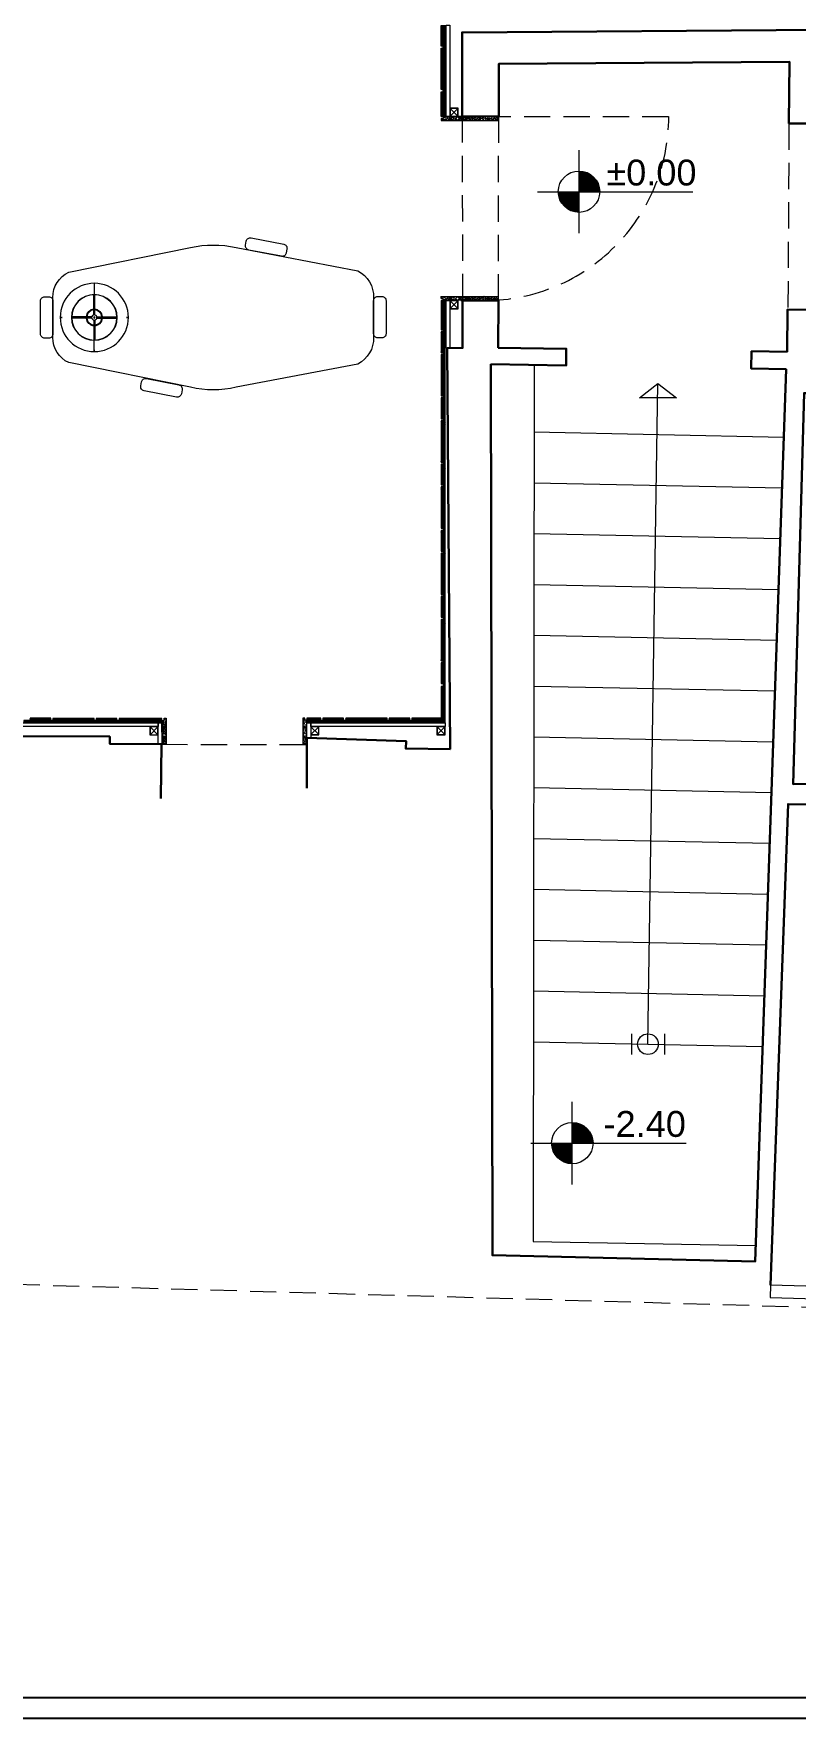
# Model space of a CAD drawing. Header units: centimetres. Extents: x 5488 to 20269, y -31398 to -19684.
# Drawn here: x 18247 to 18615, y -24865 to -24051 of the extents above; entities that cross this region are included whole.
import ezdxf
from ezdxf.enums import TextEntityAlignment as Align

# ---------------------------------------------------------------- set-up
doc = ezdxf.new("R2010")
doc.units = ezdxf.units.CM
doc.linetypes.add('HIDDEN', pattern=[9.525, 6.35, -3.175])
for name, color, linetype, lineweight in [('CRC_plan_kot', 4, 'Continuous', 20), ('CRC_plan_kot_isim', 3, 'Continuous', 20), ('Make2D$Visible$Curves$METAL', 132, 'Continuous', 0), ('Make2D$Visible$Tangents$Default', 40, 'Continuous', 0), ('xxx_Auto_DIMENSION_INTERIOR', 33, 'Continuous', 0), ('xxx_Auto_Duvar_Duvar Gorunus 02', 251, 'Continuous', 9), ('xxx_Auto_Duvar_Duvar Plan Kesit', 7, 'Continuous', 30), ('xxx_Auto_Element_Dograma Cam', 140, 'Continuous', 9), ('xxx_Auto_FFE_UPHOLSTERY', 67, 'Continuous', 20), ('xxx_Auto_FFE_WOOD', 36, 'Continuous', 0), ('xxx_Auto_Kaplama_Ahşap', 34, 'Continuous', 0), ('xxx_Auto_Kaplama_Ahşap Tarama', 16, 'Continuous', 5), ('xxx_Auto_Kaplama_Mermer', 43, 'Continuous', 13), ('xxx_Auto_Kaplama_Siva Sap', 253, 'Continuous', 13), ('xxx_Auto_Konstruksiyon_Metal', 141, 'Continuous', 0), ('xxx_Auto_Merdiven_Merdiven', 163, 'Continuous', 15), ('xxx_Auto_Tasiyici_Kiris Silik', 252, 'Continuous', 13), ('xxx_Auto_Tefris_Silik', 252, 'Continuous', 13), ('xxx_Auto_Tefris_Tefris', 32, 'Continuous', 15), ('xxx_Auto_Yardimci_Yazi', 7, 'Continuous', 9)]:
    doc.layers.add(name, color=color, linetype=linetype, lineweight=lineweight)
doc.layers.add('xxx_Auto_Kaplama_Mermer Tarama', color=7, linetype='Continuous', lineweight=0, true_color=0xadadad)
doc.styles.add('a_Arial-50', font='arial.ttf', dxfattribs={"height": 0.125})

# ---------------------------------------------------------------- blocks, each defined once
blk = doc.blocks.new('A$Cb3d25d0a')
at = {"layer": 'xxx_Auto_Konstruksiyon_Metal', "lineweight": 20}
h = blk.add_hatch(color=256, dxfattribs=at)
h.dxf.hatch_style = 1
h.paths.add_polyline_path([(2, 2), (2, -2), (-2, -2), (-2, 2)])
h.paths.add_polyline_path([(1.88, 1.88), (-1.88, 1.88), (-1.88, -1.88), (1.88, -1.88)], flags=16)
for points in [[(2, -2), (2, 2), (-2, 2), (-2, -2)], [(1.88, -1.88), (1.88, 1.88), (-1.88, 1.88), (-1.88, -1.88)]]:
    blk.add_lwpolyline(points, close=True, dxfattribs=at)
for points in [[(1.88, -1.88), (-1.88, 1.88)], [(1.88, 1.88), (-1.88, -1.88)]]:
    blk.add_lwpolyline(points, dxfattribs=at)
blk = doc.blocks.new('*U93')
at = {"layer": 'xxx_Auto_Konstruksiyon_Metal', "color": 0, "rotation": 180}
blk.add_blockref('A$Cb3d25d0a', (0, 0), dxfattribs=at)
blk = doc.blocks.new('*U94')
at = {"layer": 'xxx_Auto_Kaplama_Ahşap', "color": 0, "linetype": 'ByBlock', "lineweight": -2, "transparency": 16777216}
blk.add_blockref('*U93', (0, 0), dxfattribs=at)
blk = doc.blocks.new('*U95')
at = {"layer": 'xxx_Auto_Konstruksiyon_Metal', "color": 0, "rotation": 180}
blk.add_blockref('A$Cb3d25d0a', (0, 0), dxfattribs=at)
blk = doc.blocks.new('*U96')
at = {"layer": 'xxx_Auto_Kaplama_Ahşap', "color": 0, "linetype": 'ByBlock', "lineweight": -2, "transparency": 16777216}
blk.add_blockref('*U95', (0, 0), dxfattribs=at)
blk = doc.blocks.new('*U97')
at = {"layer": 'xxx_Auto_Konstruksiyon_Metal', "color": 0, "rotation": 180}
blk.add_blockref('A$Cb3d25d0a', (0, 0), dxfattribs=at)
blk = doc.blocks.new('*U98')
at = {"layer": 'xxx_Auto_Kaplama_Ahşap', "color": 0, "linetype": 'ByBlock', "lineweight": -2, "transparency": 16777216}
blk.add_blockref('*U97', (0, 0), dxfattribs=at)
blk = doc.blocks.new('*U99')
at = {"layer": 'xxx_Auto_Konstruksiyon_Metal', "color": 0, "rotation": 180}
blk.add_blockref('A$Cb3d25d0a', (0, 0), dxfattribs=at)
blk = doc.blocks.new('*U100')
at = {"layer": 'xxx_Auto_Kaplama_Ahşap', "color": 0, "linetype": 'ByBlock', "lineweight": -2, "transparency": 16777216}
blk.add_blockref('*U99', (0, 0), dxfattribs=at)
blk = doc.blocks.new('*U101')
at = {"layer": 'xxx_Auto_Konstruksiyon_Metal', "color": 0, "rotation": 180}
blk.add_blockref('A$Cb3d25d0a', (0, 0), dxfattribs=at)
blk = doc.blocks.new('*U102')
at = {"layer": 'xxx_Auto_Kaplama_Ahşap', "color": 0, "linetype": 'ByBlock', "lineweight": -2, "transparency": 16777216}
blk.add_blockref('*U101', (0, 0), dxfattribs=at)
blk = doc.blocks.new('level_50')
for points in [[(10, 0, 0.414214), (0, 10), (0, 0)], [(0, 0), (-10, 0, 0.414214), (0, -10)]]:
    blk.add_hatch(color=256).paths.add_polyline_path(points)
for p, q in [((0, 0), (0, 20)), ((-20, 0), (0, 0)), ((0, -20), (0, 0)), ((0, 0), (55, 0))]:
    blk.add_line(p, q)
blk.add_circle((0, 0), 10)
blk = doc.blocks.new('level')
blk.add_blockref('level_50', (0, 0))
at = {"layer": 'xxx_Auto_Yardimci_Yazi', "style": 'a_Arial-50'}
blk.add_attdef('LEVEL', text='', height=12.5, dxfattribs=at).set_placement((35, 3), align=Align.CENTER)
blk = doc.blocks.new('PLAN KOT')
at = {"layer": 'CRC_plan_kot'}
ref = blk.add_blockref('level', (-434.08, 538.21), dxfattribs=at)
ref.add_attrib('LEVEL', '%%P0.00', dxfattribs={"layer": 'CRC_plan_kot_isim', "height": 12.5, "style": 'a_Arial-50'}).set_placement((-399.08, 541.21), align=Align.CENTER)
ref = blk.add_blockref('level', (-437.32, 78.39), dxfattribs=at)
ref.add_attrib('LEVEL', '-2.40', dxfattribs={"layer": 'CRC_plan_kot_isim', "height": 12.5, "style": 'a_Arial-50'}).set_placement((-402.32, 81.39), align=Align.CENTER)
blk = doc.blocks.new('A$Cff1dd7f8')
at = {"layer": 'Make2D$Visible$Curves$METAL'}
for p, q in [((0.27, 15.87), (-0.27, 15.87)), ((-0.27, 1.25), (-0.27, 10.93)), ((0.27, 1.25), (0.27, 10.93)), ((-15.87, 0.27), (-15.87, -0.27)), ((-1.25, 0.27), (-10.93, 0.27)), ((1.25, 0.27), (10.93, 0.27)), ((15.87, -0.27), (15.87, 0.27)), ((-1.25, -0.27), (-10.93, -0.27)), ((-0.27, -1.25), (-0.27, -10.93)), ((0.27, -1.25), (0.27, -10.93)), ((1.25, -0.27), (10.93, -0.27)), ((-0.27, -15.87), (0.27, -15.87))]:
    blk.add_line(p, q, dxfattribs=at)
at = {"layer": 'Make2D$Visible$Curves$METAL', "extrusion": (0, 0, -1)}
for radius in [1.28, 0.285]:
    blk.add_circle((0, 0), radius, dxfattribs=at)
at = {"layer": 'Make2D$Visible$Tangents$Default'}
for p, q in [((0, 10.93), (0, 11.04)), ((0, -11.04), (0, -10.93))]:
    blk.add_line(p, q, dxfattribs=at)
at = {"layer": 'xxx_Auto_FFE_UPHOLSTERY'}
for p, q in [((0, 16.5), (0, 11.04)), ((0, -16.5), (0, -11.04))]:
    blk.add_line(p, q, dxfattribs=at)
for radius, start, end in [(16.5, 90, 270), (16.5, 270, 90), (11.04, 90, 270), (10.93, 90, 270), (11.04, 270, 90), (10.93, 270, 90)]:
    blk.add_arc((0, 0), radius, start, end, dxfattribs=at)
at = {"layer": 'xxx_Auto_FFE_WOOD', "lineweight": -3}
for start, end in [(94.08214, 175.91646), (4.08214, 85.91581), (184.08038, 265.91786), (274.08632, 355.91786)]:
    blk.add_arc((0, 0), 3.84, start, end, dxfattribs=at)
blk = doc.blocks.new('MASA AYDINLATMA 1')
at = {"layer": 'xxx_Auto_Konstruksiyon_Metal'}
blk.add_blockref('A$Cff1dd7f8', (18518.09, -30454.93, -1.58), dxfattribs=at)
blk = doc.blocks.new('LF16_SEHPA PLAN')
blk.add_lwpolyline([(5989.46, 1250.05, -0.296861), (5981.84, 1237.87), (5922.97, 1225.93, -0.1115), (5900.95, 1225.93), (5842.08, 1237.21, -0.285593), (5834.46, 1250.05), (5834.46, 1269.36, -0.285593), (5842.08, 1282.21), (5900.95, 1293.48, -0.1115), (5922.97, 1293.48), (5981.84, 1281.54, -0.296861), (5989.46, 1269.36), (5989.46, 1250.05)], format="xyb")
for points in [[(5929.72, 1298.19), (5945.43, 1295.15, -0.414214), (5947.01, 1292.81), (5946.63, 1290.84, -0.414214), (5944.29, 1289.26), (5928.58, 1292.3, -0.414214), (5926.99, 1294.64), (5927.37, 1296.6, -0.414214)], [(5828.46, 1251.57), (5828.46, 1267.57, -0.414214), (5830.46, 1269.57), (5832.46, 1269.57, -0.414214), (5834.46, 1267.57), (5834.46, 1251.57, -0.414214), (5832.46, 1249.57), (5830.46, 1249.57, -0.414214)], [(5989.46, 1251.71), (5989.46, 1267.71, -0.414214), (5991.46, 1269.71), (5993.46, 1269.71, -0.414214), (5995.46, 1267.71), (5995.46, 1251.71, -0.414214), (5993.46, 1249.71), (5991.46, 1249.71, -0.414214)], [(5893.63, 1221.23), (5877.93, 1224.26, -0.414214), (5876.34, 1226.61), (5876.72, 1228.57, -0.414214), (5879.06, 1230.16), (5894.77, 1227.12, -0.414214), (5896.36, 1224.77), (5895.98, 1222.81, -0.414214)]]:
    blk.add_lwpolyline(points, format="xyb", close=True)
at = {"layer": 'xxx_Auto_Kaplama_Ahşap', "rotation": 180}
blk.add_blockref('MASA AYDINLATMA 1', (24487.55, -29195.22, 1.58), dxfattribs=at)

msp = doc.modelspace()

# ---------------------------------------------------------------- hatches: boundary and pattern name
at = {"layer": 'xxx_Auto_Kaplama_Ahşap Tarama', "true_color": 0xcba65d}
h = msp.add_hatch(dxfattribs=at)
h.set_pattern_fill('JIS_WOOD', color=43, scale=0.5, angle=90)
h.set_pattern_definition([(135, (-4237.147, -30074.89058), (-0.2499999996, -0.2499999996), [])])
h.paths.add_polyline_path([(18445.99, -24047.32), (18445.99, -24055.31), (18444.89, -24055.32), (18444.89, -24057.31), (18443.98, -24057.31), (18443.98, -24047.32)])
h = msp.add_hatch(dxfattribs=at)
h.set_pattern_fill('JIS_WOOD', color=43, scale=0.5, angle=90)
h.set_pattern_definition([(135, (-4237.1499, -30085.88813), (-0.2499999996, -0.2499999996), [])])
h.paths.add_polyline_path([(18444.99, -24058.31), (18444.99, -24055.31), (18445.99, -24055.31), (18445.99, -24055.63), (18445.99, -24076.31), (18444.89, -24076.32), (18444.89, -24078.31), (18443.99, -24078.31), (18443.99, -24058.31)])
h = msp.add_hatch(dxfattribs=at)
h.set_pattern_fill('JIS_WOOD', color=43, scale=0.5, angle=90)
h.set_pattern_definition([(135, (-4237.14656, -30106.88772), (-0.2499999996, -0.2499999996), [])])
h.paths.add_polyline_path([(18444.99, -24079.31), (18444.99, -24076.31), (18445.99, -24076.31), (18445.99, -24076.63), (18445.99, -24091.23), (18443.99, -24091.23), (18443.99, -24079.31)])
h = msp.add_hatch(dxfattribs=at)
h.set_pattern_fill('JIS_WOOD', color=43, scale=0.5, angle=90)
h.set_pattern_definition([(135, (-4237.17408, -30266.13702), (-0.2499999996, -0.2499999996), [])])
h.paths.add_polyline_path([(18444.98, -24194.34), (18444.98, -24197.34), (18445.99, -24197.34), (18445.99, -24197.02), (18445.99, -24180.24), (18443.98, -24180.24), (18443.98, -24194.34)])
h = msp.add_hatch(dxfattribs=at)
h.set_pattern_fill('JIS_WOOD', color=43, scale=0.5, angle=90)
h.set_pattern_definition([(135, (-4237.147, -30255.13946), (-0.2499999996, -0.2499999996), [])])
h.paths.add_polyline_path([(18444.99, -24205.34), (18444.99, -24208.34), (18445.99, -24208.34), (18445.99, -24208.02), (18445.99, -24197.34), (18444.89, -24197.34), (18444.89, -24195.34), (18443.98, -24195.34), (18443.98, -24205.34)])
h = msp.add_hatch(dxfattribs=at)
h.set_pattern_fill('JIS_WOOD', color=43, scale=0.5, angle=90)
h.set_pattern_definition([(135, (-4237.1458, -30234.13988), (-0.2499999996, -0.2499999996), [])])
h.paths.add_polyline_path([(18444.99, -24226.34), (18444.99, -24229.34), (18445.99, -24229.34), (18445.99, -24229.02), (18445.99, -24208.34), (18444.89, -24208.34), (18444.89, -24206.34), (18443.99, -24206.34), (18443.99, -24226.34)])
h = msp.add_hatch(dxfattribs=at)
h.set_pattern_fill('JIS_WOOD', color=43, scale=0.5, angle=90)
h.set_pattern_definition([(135, (-4237.1688, -30223.14234), (-0.2499999996, -0.2499999996), [])])
h.paths.add_polyline_path([(18444.96, -24237.34), (18444.96, -24240.34), (18445.97, -24240.34), (18445.97, -24240.02), (18445.97, -24229.34), (18444.86, -24229.34), (18444.86, -24227.34), (18443.96, -24227.34), (18443.96, -24237.34)])
h = msp.add_hatch(dxfattribs=at)
h.set_pattern_fill('JIS_WOOD', color=43, scale=0.5, angle=90)
h.set_pattern_definition([(135, (-4237.1676, -30202.14275), (-0.2499999996, -0.2499999996), [])])
h.paths.add_polyline_path([(18444.97, -24258.34), (18444.97, -24261.34), (18445.97, -24261.34), (18445.97, -24261.02), (18445.97, -24240.34), (18444.87, -24240.34), (18444.87, -24238.34), (18443.97, -24238.34), (18443.97, -24258.34)])
h = msp.add_hatch(dxfattribs=at)
h.set_pattern_fill('JIS_WOOD', color=43, scale=0.5, angle=90)
h.set_pattern_definition([(135, (-4237.147, -30319.13373), (-0.2499999996, -0.2499999996), [])])
h.paths.add_polyline_path([(18444.99, -24269.33), (18444.99, -24272.33), (18445.99, -24272.33), (18445.99, -24272.01), (18445.99, -24261.34), (18444.89, -24261.34), (18444.89, -24259.34), (18443.98, -24259.34), (18443.98, -24269.33)])
h = msp.add_hatch(dxfattribs=at)
h.set_pattern_fill('JIS_WOOD', color=43, scale=0.5, angle=90)
h.set_pattern_definition([(135, (-4237.15012, -30298.13414), (-0.2499999996, -0.2499999996), [])])
h.paths.add_polyline_path([(18444.99, -24290.33), (18444.99, -24293.33), (18445.99, -24293.33), (18445.99, -24293.01), (18445.99, -24272.33), (18444.89, -24272.33), (18444.89, -24270.33), (18443.98, -24270.33), (18443.98, -24290.33)])
h = msp.add_hatch(dxfattribs=at)
h.set_pattern_fill('JIS_WOOD', color=43, scale=0.5, angle=90)
h.set_pattern_definition([(135, (-4237.147, -30287.1366), (-0.2499999996, -0.2499999996), [])])
h.paths.add_polyline_path([(18444.99, -24301.33), (18444.99, -24304.33), (18445.99, -24304.33), (18445.99, -24304.01), (18445.99, -24293.33), (18444.89, -24293.33), (18444.89, -24291.33), (18443.98, -24291.33), (18443.98, -24301.33)])
h = msp.add_hatch(dxfattribs=at)
h.set_pattern_fill('JIS_WOOD', color=43, scale=0.5, angle=90)
h.set_pattern_definition([(135, (-4237.1517, -30266.13702), (-0.2499999996, -0.2499999996), [])])
h.paths.add_polyline_path([(18444.98, -24322.33), (18444.98, -24325.33), (18445.99, -24325.33), (18445.99, -24325.01), (18445.99, -24304.33), (18444.88, -24304.33), (18444.88, -24302.33), (18443.98, -24302.33), (18443.98, -24322.33)])
h = msp.add_hatch(dxfattribs=at)
h.set_pattern_fill('JIS_WOOD', color=43, scale=0.5, angle=90)
h.set_pattern_definition([(135, (-4237.14856, -30383.128), (-0.2499999996, -0.2499999996), [])])
h.paths.add_polyline_path([(18444.98, -24333.33), (18444.98, -24336.33), (18445.99, -24336.33), (18445.99, -24336.01), (18445.99, -24325.33), (18444.88, -24325.33), (18444.88, -24323.33), (18443.98, -24323.33), (18443.98, -24333.33)])
h = msp.add_hatch(dxfattribs=at)
h.set_pattern_fill('JIS_WOOD', color=43, scale=0.5, angle=90)
h.set_pattern_definition([(135, (-4237.1517, -30362.1284), (-0.2499999996, -0.2499999996), [])])
h.paths.add_polyline_path([(18444.98, -24354.33), (18444.98, -24357.33), (18445.99, -24357.33), (18445.99, -24357.01), (18445.99, -24336.33), (18444.88, -24336.33), (18444.88, -24334.33), (18443.98, -24334.33), (18443.98, -24354.33)])
h = msp.add_hatch(dxfattribs=at)
h.set_pattern_fill('JIS_WOOD', color=43, scale=0.5, angle=90)
h.set_pattern_definition([(135, (-4237.147, -30351.13088), (-0.2499999996, -0.2499999996), [])])
h.paths.add_polyline_path([(18444.99, -24365.33), (18444.99, -24368.33), (18445.99, -24368.33), (18445.99, -24368.01), (18445.99, -24357.33), (18444.89, -24357.33), (18444.89, -24355.33), (18443.98, -24355.33), (18443.98, -24365.33)])
h = msp.add_hatch(dxfattribs=at)
h.set_pattern_fill('JIS_WOOD', color=43, scale=0.5, angle=90)
h.set_pattern_definition([(135, (-4237.1515, -30395.89925), (-0.2499999996, -0.2499999996), [])])
h.paths.add_polyline_path([(18444.98, -24368.33), (18444.98, -24366.83), (18443.98, -24366.83), (18443.98, -24384.17), (18445.98, -24384.17), (18445.98, -24368.33)])
h = msp.add_hatch(dxfattribs=at)
h.set_pattern_fill('JIS_WOOD', color=43, scale=0.5, angle=180)
h.set_pattern_definition([(225, (24272.90158, -47063.34488), (0.2499999996, -0.2499999996), [])])
h.paths.add_polyline_path([(18245.33, -24383.17), (18242.33, -24383.17), (18242.33, -24384.17), (18242.65, -24384.17), (18253.33, -24384.17), (18253.33, -24383.07), (18255.33, -24383.07), (18255.33, -24382.17), (18245.33, -24382.17)])
h = msp.add_hatch(dxfattribs=at)
h.set_pattern_fill('JIS_WOOD', color=43, scale=0.5, angle=180)
h.set_pattern_definition([(225, (24283.89912, -47063.3219), (0.2499999996, -0.2499999996), [])])
h.paths.add_polyline_path([(18256.33, -24383.2), (18253.33, -24383.2), (18253.33, -24384.2), (18253.64, -24384.2), (18274.33, -24384.2), (18274.33, -24383.1), (18276.33, -24383.1), (18276.33, -24382.2), (18256.33, -24382.2)])
h = msp.add_hatch(dxfattribs=at)
h.set_pattern_fill('JIS_WOOD', color=43, scale=0.5, angle=180)
h.set_pattern_definition([(225, (24304.8987, -47063.32308), (0.2499999996, -0.2499999996), [])])
h.paths.add_polyline_path([(18277.32, -24383.19), (18274.33, -24383.19), (18274.33, -24384.19), (18274.64, -24384.19), (18285.32, -24384.19), (18285.32, -24383.09), (18287.32, -24383.09), (18287.32, -24382.19), (18277.32, -24382.19)])
h = msp.add_hatch(dxfattribs=at)
h.set_pattern_fill('JIS_WOOD', color=43, scale=0.5, angle=180)
h.set_pattern_definition([(225, (24315.89626, -47063.3484), (0.2499999996, -0.2499999996), [])])
h.paths.add_polyline_path([(18288.32, -24383.19), (18285.32, -24383.19), (18285.32, -24384.19), (18285.64, -24384.19), (18309.07, -24384.19), (18309.07, -24382.19), (18288.32, -24382.19)])
h = msp.add_hatch(dxfattribs=at)
h.set_pattern_fill('JIS_WOOD', color=43, scale=0.5)
h.set_pattern_definition([(45, (12281.20217, -1697.0126), (-0.2499999996, 0.2499999996), [])])
h.paths.add_polyline_path([(18379.18, -24384.15), (18383.89, -24384.15), (18383.89, -24383.05), (18385.89, -24383.05), (18385.89, -24382.14), (18379.18, -24382.14)])
h = msp.add_hatch(dxfattribs=at)
h.set_pattern_fill('JIS_WOOD', color=43, scale=0.5, angle=180)
h.set_pattern_definition([(225, (24414.4653, -47063.32113), (0.2499999996, -0.2499999996), [])])
h.paths.add_polyline_path([(18386.89, -24383.15), (18383.89, -24383.15), (18383.89, -24384.15), (18384.21, -24384.15), (18394.89, -24384.15), (18394.89, -24383.05), (18396.89, -24383.05), (18396.89, -24382.15), (18386.89, -24382.15)])
h = msp.add_hatch(dxfattribs=at)
h.set_pattern_fill('JIS_WOOD', color=43, scale=0.5, angle=180)
h.set_pattern_definition([(225, (24425.46283, -47063.29815), (0.2499999996, -0.2499999996), [])])
h.paths.add_polyline_path([(18397.89, -24383.17), (18394.89, -24383.17), (18394.89, -24384.17), (18395.21, -24384.17), (18415.89, -24384.17), (18415.89, -24383.07), (18417.89, -24383.07), (18417.89, -24382.17), (18397.89, -24382.17)])
h = msp.add_hatch(dxfattribs=at)
h.set_pattern_fill('JIS_WOOD', color=43, scale=0.5, angle=180)
h.set_pattern_definition([(225, (24446.4624, -47063.29933), (0.2499999996, -0.2499999996), [])])
h.paths.add_polyline_path([(18418.89, -24383.17), (18415.89, -24383.17), (18415.89, -24384.17), (18416.21, -24384.17), (18426.89, -24384.17), (18426.89, -24383.07), (18428.89, -24383.07), (18428.89, -24382.17), (18418.89, -24382.17)])
h = msp.add_hatch(dxfattribs=at)
h.set_pattern_fill('JIS_WOOD', color=43, scale=0.5, angle=180)
h.set_pattern_definition([(225, (24457.45997, -47063.32463), (0.2499999996, -0.2499999996), [])])
h.paths.add_polyline_path([(18429.89, -24383.17), (18426.89, -24383.17), (18426.89, -24384.17), (18427.21, -24384.17), (18443.98, -24384.17), (18443.98, -24382.17), (18429.89, -24382.17)])
at = {"layer": 'xxx_Auto_Kaplama_Mermer Tarama'}
h = msp.add_hatch(dxfattribs=at)
h.set_pattern_fill('AR-CONC', color=241, scale=0.01, angle=90)
h.set_pattern_definition([(140, (-4188.6918, -30136.7334), (0.15939086, 1.82184669), [0.1905, -2.0955]), (85, (-4188.6918, -30136.7334), (-1.91056845, -0.35243421), [0.1524, -1.67640584]), (190.451445, (-4188.6785, -30136.5815), (-1.75117752, 1.46941247), [0.16190009, -1.78090245]), (136.1842, (-4189.1998, -30136.7334), (0.42042328, 2.7107904), [0.28575, -3.14325]), (186.635558, (-4189.1647, -30136.5075), (-2.47426125, 2.37404134), [0.24285023, -2.67135608]), (81.184151, (-4189.1998, -30136.7334), (-2.47426125, 2.37404134), [0.22859967, -2.51459732]), (111, (-4189.0728, -30136.4794), (1.02265198, 1.51614391), [0.1905, -2.0955]), (56, (-4189.0728, -30136.4794), (-1.84187966, 0.61802028), [0.1524, -1.6764]), (161.451445, (-4188.9876, -30136.353), (-0.81922769, 2.13416419), [0.16190009, -1.78089938]), (127.5, (-4188.6918, -30136.73335), (-0.845550389, 0.030886033), [0, -1.65608, 0, -1.7018, 0, -1.68275]), (97.5, (-4188.6918, -30136.73335), (-1.001805748, 0.668196625), [0, -0.97028, 0, -1.61798, 0, -0.64135]), (57.5, (-4188.6918, -30137.2998), (0.05728744, 1.355905952), [0, -0.635, 0, -1.9812, 0, -2.6289]), (47.5, (-4188.6918, -30137.5538), (-0.25426491, 1.481291814), [0, -0.8255, 0, -1.31572, 0, -1.8669])])
h.paths.add_polyline_path([(18443.98, -24093.23), (18443.98, -24092.23), (18444.98, -24092.23), (18444.98, -24091.23), (18445.99, -24091.23), (18471.64, -24091.35), (18471.64, -24093.23)])
h = msp.add_hatch(dxfattribs=at)
h.set_pattern_fill('AR-CONC', color=241, scale=0.01, angle=90)
h.set_pattern_definition([(140, (-4188.6918, -30223.624), (0.15939086, 1.82184669), [0.1905, -2.0955]), (85, (-4188.6918, -30223.624), (-1.91056845, -0.35243421), [0.1524, -1.67640584]), (190.451445, (-4188.6785, -30223.4721), (-1.75117752, 1.46941247), [0.16190009, -1.78090245]), (136.1842, (-4189.1998, -30223.624), (0.42042328, 2.7107904), [0.28575, -3.14325]), (186.635558, (-4189.1647, -30223.398), (-2.47426125, 2.37404134), [0.24285023, -2.67135608]), (81.184151, (-4189.1998, -30223.624), (-2.47426125, 2.37404134), [0.22859967, -2.51459732]), (111, (-4189.0728, -30223.37), (1.02265198, 1.51614391), [0.1905, -2.0955]), (56, (-4189.0728, -30223.37), (-1.84187966, 0.61802028), [0.1524, -1.6764]), (161.451445, (-4188.9876, -30223.2436), (-0.81922769, 2.13416419), [0.16190009, -1.78089938]), (127.5, (-4188.6918, -30223.62394), (-0.845550389, 0.030886033), [0, -1.65608, 0, -1.7018, 0, -1.68275]), (97.5, (-4188.6918, -30223.6239), (-1.001805748, 0.668196625), [0, -0.97028, 0, -1.61798, 0, -0.64135]), (57.5, (-4188.6918, -30224.19036), (0.05728744, 1.355905952), [0, -0.635, 0, -1.9812, 0, -2.6289]), (47.5, (-4188.6918, -30224.4444), (-0.25426491, 1.481291814), [0, -0.8255, 0, -1.31572, 0, -1.8669])])
h.paths.add_polyline_path([(18443.98, -24178.24), (18443.98, -24179.24), (18444.98, -24179.24), (18444.98, -24180.24), (18445.99, -24180.24), (18471.64, -24180.12), (18471.64, -24178.24)])
h = msp.add_hatch(dxfattribs=at)
h.set_pattern_fill('AR-CONC', color=241, scale=0.01)
h.set_pattern_definition([(50, (12265.6919, -1749.4905), (1.82184669, -0.15939086), [0.1905, -2.0955]), (355, (12265.6919, -1749.4905), (-0.35243421, 1.91056845), [0.1524, -1.67640584]), (100.451445, (12265.8437, -1749.5038), (1.46941247, 1.75117752), [0.16190009, -1.78090245]), (46.1842, (12265.6919, -1748.9825), (2.7107904, -0.42042328), [0.28575, -3.14325]), (96.635558, (12265.9178, -1749.0175), (2.37404134, 2.47426125), [0.24285023, -2.67135608]), (351.184151, (12265.6919, -1748.9825), (2.37404134, 2.47426125), [0.22859967, -2.51459732]), (21, (12265.9459, -1749.1095), (1.51614391, -1.02265198), [0.1905, -2.0955]), (326, (12265.9459, -1749.1095), (0.61802028, 1.84187966), [0.1524, -1.6764]), (71.451445, (12266.0722, -1749.1947), (2.13416419, 0.81922769), [0.16190009, -1.78089938]), (37.5, (12265.69186, -1749.4905), (0.030886033, 0.845550389), [0, -1.65608, 0, -1.7018, 0, -1.68275]), (7.5, (12265.6919, -1749.4905), (0.668196625, 1.001805748), [0, -0.97028, 0, -1.61798, 0, -0.64135]), (327.5, (12265.12544, -1749.4905), (1.355905952, -0.05728744), [0, -0.635, 0, -1.9812, 0, -2.6289]), (317.5, (12264.8714, -1749.4905), (1.481291814, 0.25426491), [0, -0.8255, 0, -1.31572, 0, -1.8669])])
h.paths.add_polyline_path([(18311.07, -24382.17), (18310.07, -24382.17), (18310.07, -24383.17), (18309.07, -24383.17), (18309.07, -24384.17), (18309.2, -24394.71), (18311.08, -24394.71)])
h = msp.add_hatch(dxfattribs=at)
h.set_pattern_fill('AR-CONC', color=241, scale=0.01)
h.set_pattern_definition([(50, (12333.6803, -1749.4682), (1.82184669, -0.15939086), [0.1905, -2.0955]), (355, (12333.6803, -1749.4682), (-0.35243421, 1.91056845), [0.1524, -1.67640584]), (100.451445, (12333.832, -1749.4815), (1.46941247, 1.75117752), [0.16190009, -1.78090245]), (46.1842, (12333.6803, -1748.9602), (2.7107904, -0.42042328), [0.28575, -3.14325]), (96.635558, (12333.9062, -1748.9952), (2.37404134, 2.47426125), [0.24285023, -2.67135608]), (351.184151, (12333.6803, -1748.9602), (2.37404134, 2.47426125), [0.22859967, -2.51459732]), (21, (12333.9343, -1749.0872), (1.51614391, -1.02265198), [0.1905, -2.0955]), (326, (12333.9343, -1749.0872), (0.61802028, 1.84187966), [0.1524, -1.6764]), (71.451445, (12334.0606, -1749.1724), (2.13416419, 0.81922769), [0.16190009, -1.78089938]), (37.5, (12333.68026, -1749.4682), (0.030886033, 0.845550389), [0, -1.65608, 0, -1.7018, 0, -1.68275]), (7.5, (12333.6803, -1749.4682), (0.668196625, 1.001805748), [0, -0.97028, 0, -1.61798, 0, -0.64135]), (327.5, (12333.11384, -1749.4682), (1.355905952, -0.05728744), [0, -0.635, 0, -1.9812, 0, -2.6289]), (317.5, (12332.8598, -1749.4682), (1.481291814, 0.25426491), [0, -0.8255, 0, -1.31572, 0, -1.8669])])
h.paths.add_polyline_path([(18377.18, -24382.14), (18378.18, -24382.14), (18378.18, -24383.14), (18379.18, -24383.14), (18379.18, -24384.15), (18379.06, -24394.68), (18377.18, -24394.68)])

# ---------------------------------------------------------------- linework, layer by layer
for points in [[(16016.24, -24865.48), (20131.24, -24865.48), (20131.24, -21925.48), (16016.24, -21925.48)], [(16026.24, -24855.48), (20121.24, -24855.48), (20121.24, -21935.48), (16026.24, -21935.48)]]:
    msp.add_lwpolyline(points, close=True)
at = {"layer": 'xxx_Auto_Duvar_Duvar Gorunus 02'}
msp.add_lwpolyline([(18488.91, -24211.39), (18488.44, -24635.03), (18596.07, -24636.9)], dxfattribs=at)
at = {"layer": 'xxx_Auto_Duvar_Duvar Plan Kesit'}
for points in [[(19000.55, -24049.13), (18627.75, -24049.8), (18627.75, -24049.44), (18454.13, -24050.62), (18454.19, -24091.21), (18471.85, -24091.25), (18471.9, -24065.81), (18612.32, -24064.86), (18612.09, -24094.66), (18629.4, -24094.75), (18629.55, -24065.1), (19000.58, -24064.44)], [(18379.13, -24415.96), (18379.18, -24391.62), (18427.05, -24393.17), (18426.93, -24396.82), (18448.37, -24397.04), (18446.92, -24203.28), (18454.37, -24203.18), (18454.33, -24180.23), (18471.68, -24180.23), (18471.63, -24203.08)], [(18603.22, -24656.16), (18611.67, -24423.64), (18801.2, -24424.11), (18801.34, -24224.99), (18813.05, -24224.99), (18813.05, -24215.18), (18712.5, -24215.18), (18712.5, -24224.99), (18791.09, -24224.99), (18790.89, -24413.9), (18614.2, -24414.05), (18619.46, -24224.99), (18638.5, -24224.99), (18638.5, -24215.18), (18628.77, -24215.18), (18628.93, -24184.74), (18611.37, -24184.65), (18611.2, -24205.02), (18594.02, -24204.79), (18593.91, -24213.15), (18610.72, -24213.43), (18595.8, -24644.66), (18468.81, -24641.65), (18468.06, -24211.04)], [(18468.06, -24211.04), (18504.4, -24211.65), (18504.51, -24203.54), (18471.63, -24203.08)], [(18237.63, -24414.28), (18237.91, -24390.84), (18283.88, -24390.97), (18283.87, -24394.46), (18308.78, -24394.71), (18308.51, -24420.96)]]:
    msp.add_lwpolyline(points, dxfattribs=at)
at = {"layer": 'xxx_Auto_Element_Dograma Cam'}
msp.add_lwpolyline([(18944.73, -24665.85), (18603.22, -24656.16), (18603.08, -24662.16), (18944.56, -24671.85)], close=True, dxfattribs=at)
at = {"layer": 'xxx_Auto_Kaplama_Ahşap'}
for points in [[(18445.99, -24047.32), (18445.99, -24055.31), (18444.89, -24055.32), (18444.89, -24057.31), (18443.98, -24057.31), (18443.98, -24047.32)], [(18444.99, -24058.31), (18444.99, -24055.31), (18445.99, -24055.31), (18445.99, -24055.63), (18445.99, -24076.31), (18444.89, -24076.32), (18444.89, -24078.31), (18443.99, -24078.31), (18443.99, -24058.31)], [(18444.99, -24079.31), (18444.99, -24076.31), (18445.99, -24076.31), (18445.99, -24076.63), (18445.99, -24091.23), (18443.99, -24091.23), (18443.99, -24079.31)], [(18444.98, -24194.34), (18444.98, -24197.34), (18445.99, -24197.34), (18445.99, -24197.02), (18445.99, -24180.24), (18443.98, -24180.24), (18443.98, -24194.34)], [(18444.99, -24205.34), (18444.99, -24208.34), (18445.99, -24208.34), (18445.99, -24208.02), (18445.99, -24197.34), (18444.89, -24197.34), (18444.89, -24195.34), (18443.98, -24195.34), (18443.98, -24205.34)], [(18444.99, -24226.34), (18444.99, -24229.34), (18445.99, -24229.34), (18445.99, -24229.02), (18445.99, -24208.34), (18444.89, -24208.34), (18444.89, -24206.34), (18443.99, -24206.34), (18443.99, -24226.34)], [(18444.96, -24237.34), (18444.96, -24240.34), (18445.97, -24240.34), (18445.97, -24240.02), (18445.97, -24229.34), (18444.86, -24229.34), (18444.86, -24227.34), (18443.96, -24227.34), (18443.96, -24237.34)], [(18444.97, -24258.34), (18444.97, -24261.34), (18445.97, -24261.34), (18445.97, -24261.02), (18445.97, -24240.34), (18444.87, -24240.34), (18444.87, -24238.34), (18443.97, -24238.34), (18443.97, -24258.34)], [(18444.99, -24269.33), (18444.99, -24272.33), (18445.99, -24272.33), (18445.99, -24272.01), (18445.99, -24261.34), (18444.89, -24261.34), (18444.89, -24259.34), (18443.98, -24259.34), (18443.98, -24269.33)], [(18444.99, -24290.33), (18444.99, -24293.33), (18445.99, -24293.33), (18445.99, -24293.01), (18445.99, -24272.33), (18444.89, -24272.33), (18444.89, -24270.33), (18443.98, -24270.33), (18443.98, -24290.33)], [(18444.99, -24301.33), (18444.99, -24304.33), (18445.99, -24304.33), (18445.99, -24304.01), (18445.99, -24293.33), (18444.89, -24293.33), (18444.89, -24291.33), (18443.98, -24291.33), (18443.98, -24301.33)], [(18444.98, -24322.33), (18444.98, -24325.33), (18445.99, -24325.33), (18445.99, -24325.01), (18445.99, -24304.33), (18444.88, -24304.33), (18444.88, -24302.33), (18443.98, -24302.33), (18443.98, -24322.33)], [(18444.98, -24333.33), (18444.98, -24336.33), (18445.99, -24336.33), (18445.99, -24336.01), (18445.99, -24325.33), (18444.88, -24325.33), (18444.88, -24323.33), (18443.98, -24323.33), (18443.98, -24333.33)], [(18444.98, -24354.33), (18444.98, -24357.33), (18445.99, -24357.33), (18445.99, -24357.01), (18445.99, -24336.33), (18444.88, -24336.33), (18444.88, -24334.33), (18443.98, -24334.33), (18443.98, -24354.33)], [(18444.99, -24365.33), (18444.99, -24368.33), (18445.99, -24368.33), (18445.99, -24368.01), (18445.99, -24357.33), (18444.89, -24357.33), (18444.89, -24355.33), (18443.98, -24355.33), (18443.98, -24365.33)], [(18444.98, -24368.33), (18444.98, -24366.83), (18443.98, -24366.83), (18443.98, -24366.83), (18443.98, -24384.17), (18445.99, -24384.17), (18445.98, -24368.33)], [(18245.33, -24383.17), (18242.33, -24383.17), (18242.33, -24384.17), (18242.65, -24384.17), (18253.33, -24384.17), (18253.33, -24383.07), (18255.33, -24383.07), (18255.33, -24382.17), (18245.33, -24382.17)], [(18256.33, -24383.2), (18253.33, -24383.2), (18253.33, -24384.2), (18253.64, -24384.2), (18274.33, -24384.2), (18274.33, -24383.1), (18276.33, -24383.1), (18276.33, -24382.2), (18256.33, -24382.2)], [(18277.32, -24383.19), (18274.33, -24383.19), (18274.33, -24384.19), (18274.64, -24384.19), (18285.32, -24384.19), (18285.32, -24383.09), (18287.32, -24383.09), (18287.32, -24382.19), (18277.32, -24382.19)], [(18288.32, -24383.19), (18285.32, -24383.19), (18285.32, -24384.19), (18285.64, -24384.19), (18309.07, -24384.19), (18309.07, -24382.19), (18288.32, -24382.19)], [(18379.18, -24384.15), (18383.89, -24384.15), (18383.89, -24384.15), (18383.89, -24384.15), (18383.89, -24383.05), (18385.89, -24383.05), (18385.89, -24382.14), (18379.18, -24382.14)], [(18386.89, -24383.15), (18383.89, -24383.15), (18383.89, -24384.15), (18384.21, -24384.15), (18394.89, -24384.15), (18394.89, -24383.05), (18396.89, -24383.05), (18396.89, -24382.15), (18386.89, -24382.15)], [(18397.89, -24383.17), (18394.89, -24383.17), (18394.89, -24384.17), (18395.21, -24384.17), (18415.89, -24384.17), (18415.89, -24383.07), (18417.89, -24383.07), (18417.89, -24382.17), (18397.89, -24382.17)], [(18418.89, -24383.17), (18415.89, -24383.17), (18415.89, -24384.17), (18416.21, -24384.17), (18426.89, -24384.17), (18426.89, -24383.07), (18428.89, -24383.07), (18428.89, -24382.17), (18418.89, -24382.17)], [(18429.89, -24383.17), (18426.89, -24383.17), (18426.89, -24384.17), (18427.21, -24384.17), (18443.98, -24384.17), (18443.98, -24382.17), (18429.89, -24382.17)]]:
    msp.add_lwpolyline(points, close=True, dxfattribs=at)
at = {"layer": 'xxx_Auto_Kaplama_Mermer'}
for points in [[(18444.98, -24091.23), (18444.98, -24092.23), (18443.98, -24092.23), (18443.98, -24093.23), (18471.64, -24093.23), (18471.64, -24091.35)], [(18444.98, -24180.24), (18444.98, -24179.24), (18443.98, -24179.24), (18443.98, -24178.24), (18471.64, -24178.24), (18471.64, -24180.12)], [(18309.07, -24383.17), (18310.07, -24383.17), (18310.07, -24382.17), (18311.07, -24382.17), (18311.08, -24394.71), (18309.2, -24394.71)], [(18379.18, -24383.14), (18378.18, -24383.14), (18378.18, -24382.14), (18377.18, -24382.14), (18377.18, -24394.68), (18379.06, -24394.68)]]:
    msp.add_lwpolyline(points, close=True, dxfattribs=at)
at = {"layer": 'xxx_Auto_Kaplama_Siva Sap'}
for points in [[(18446.38, -24047.14), (18448.19, -24047.14), (18448.17, -24091.24), (18446.37, -24091.24)], [(18446.38, -24180.23), (18448.19, -24180.23), (18448.17, -24203.26), (18446.37, -24203.26)], [(18307.28, -24384.4), (18307.28, -24386.2), (18239.42, -24386.19), (18239.42, -24384.39)], [(18307.28, -24384.38), (18309.09, -24384.38), (18309.2, -24394.71), (18307.27, -24394.7)], [(18379.18, -24384.36), (18380.98, -24384.36), (18380.97, -24391.64), (18379.17, -24391.64)], [(18445.99, -24384.37), (18445.98, -24386.17), (18380.98, -24386.17), (18380.98, -24384.37)]]:
    msp.add_lwpolyline(points, close=True, dxfattribs=at)
at = {"layer": 'xxx_Auto_Merdiven_Merdiven'}
msp.add_lwpolyline([(18548.82, -24220.39), (18557.76, -24227.22), (18539.88, -24227.22)], close=True, dxfattribs=at)
for points in [[(18543.97, -24539.64), (18548.81, -24220.39)], [(18488.87, -24243.73), (18609.58, -24246.2)], [(18488.85, -24268.29), (18608.73, -24270.74)], [(18488.82, -24292.86), (18607.88, -24295.29)], [(18488.79, -24317.42), (18607.03, -24319.84)], [(18488.77, -24341.99), (18606.19, -24344.39)], [(18488.74, -24366.55), (18605.34, -24368.94)], [(18488.71, -24391.12), (18604.49, -24393.48)], [(18488.68, -24415.68), (18603.64, -24418.03)], [(18488.66, -24440.25), (18602.79, -24442.58)], [(18488.63, -24464.81), (18601.94, -24467.13)], [(18488.6, -24489.38), (18601.09, -24491.68)], [(18488.57, -24513.94), (18600.24, -24516.22)], [(18488.55, -24538.51), (18599.39, -24540.77)], [(18535.98, -24534.64), (18535.98, -24544.64)], [(18551.96, -24534.64), (18551.96, -24544.64)]]:
    msp.add_lwpolyline(points, dxfattribs=at)
msp.add_circle((18543.97, -24539.64), 5, dxfattribs=at)
at = {"layer": 'xxx_Auto_Tasiyici_Kiris Silik', "linetype": 'HIDDEN', "ltscale": 2}
for points in [[(18308.78, -24394.71), (18379.18, -24394.88)], [(17818.48, -24643.68), (18948.02, -24676.04)]]:
    msp.add_lwpolyline(points, dxfattribs=at)
at = {"layer": 'xxx_Auto_Tefris_Silik', "linetype": 'HIDDEN', "ltscale": 2}
for points in [[(18454.19, -24091.21), (18454.33, -24180.23)], [(18465.02, -24091.23), (18554.02, -24091.23)], [(18471.68, -24180.23), (18471.85, -24091.25)], [(18612.09, -24094.66), (18611.62, -24184.65)]]:
    msp.add_lwpolyline(points, dxfattribs=at)
msp.add_arc((18465.02, -24091.23), 89, 270, 0, dxfattribs=at)

# ---------------------------------------------------------------- block references
at = {"layer": 'xxx_Auto_DIMENSION_INTERIOR'}
msp.add_blockref('PLAN KOT', (18944.73, -24665.85), dxfattribs=at)
at = {"layer": 'xxx_Auto_Kaplama_Ahşap'}
for name, p in [('*U94', (18450.18, -24089.24)), ('*U96', (18450.18, -24182.23))]:
    msp.add_blockref(name, p, dxfattribs=at)
at = {"layer": 'xxx_Auto_Kaplama_Ahşap', "rotation": 270}
for name, p in [('*U102', (18305.28, -24388.2)), ('*U100', (18382.98, -24388.16)), ('*U98', (18443.99, -24388.17))]:
    msp.add_blockref(name, p, dxfattribs=at)
at = {"layer": 'xxx_Auto_Tefris_Tefris', "rotation": 180}
msp.add_blockref('LF16_SEHPA PLAN', (24245.84, -22928.71), dxfattribs=at)

doc.saveas('drawing.dxf')
